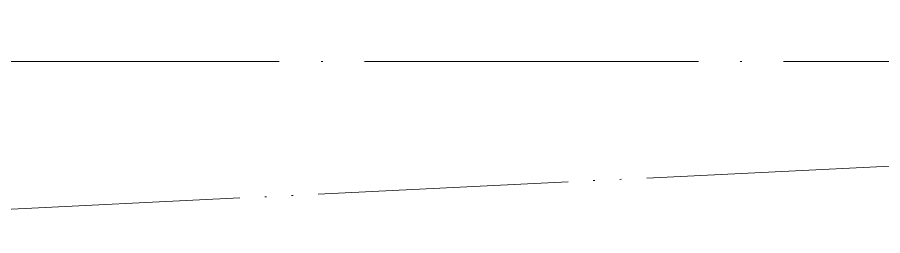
# Model space of a CAD drawing. Header units: millimetres. Extents: x -10474 to 67905, y -3824 to 44223.
# Drawn here: x 42035.9 to 42087.7, y 8284.6 to 8297.7 of the extents above; entities that cross this region are included whole.
import ezdxf

# ---------------------------------------------------------------- set-up
doc = ezdxf.new("R2010")
doc.units = ezdxf.units.MM
doc.linetypes.add('ADSK_Линия сетки', pattern=[25, 20, -2.5, 0, -2.5])
doc.linetypes.add('ADSK_Штрихпунктирная 2 точки_ш15 п1_5 п1_5 п1_5', pattern=[19.5, 15, -1.5, 0, -1.5, 0, -1.5])
doc.layers.add('Линии', color=7, linetype='Continuous', lineweight=9, true_color=0x00a600)
doc.layers.add('Оси', color=7, linetype='Continuous', lineweight=9)
doc.layers.add('Потолки штриховка', color=7, linetype='Continuous', lineweight=9)

msp = doc.modelspace()

# ---------------------------------------------------------------- hatches: boundary and pattern name
at = {"layer": 'Потолки штриховка', "lineweight": 18, "true_color": 0x787878}
h = msp.add_hatch(dxfattribs=at)
h.set_pattern_fill('FP_49', color=8, style=0, pattern_type=2)
h.set_pattern_definition([(45, (0, 0), (-53.03301, 53.03301), [])])
h.paths.add_polyline_path([(42034.606, 3707.057), (44003, 3707.057), (44003, 4007.057), (42019.431, 4007.057), (42021.7, 3707.057), (42032.894, 3707.057)])
h.paths.add_polyline_path([(42010.667, 5747.057), (44015, 5747.057), (44015, 6047.057), (42008.398, 6047.057), (42010.649, 5749.489)])
h.paths.add_polyline_path([(41998.667, 5747.057), (41996.398, 6047.057), (41992.001, 6047.057), (41994.27, 5747.057)])
h.paths.add_polyline_path([(41975.134, 8277.057), (41979.528, 8277.488), (41978.019, 8477.057), (41973.622, 8477.057), (41974.999, 8295)])
h.paths.add_polyline_path([(44015, 8277.057), (44015, 8471.057), (41990.065, 8471.057), (41992.001, 8277.057), (43966.957, 8277.057)])
h.paths.add_polyline_path([(41988.065, 8471.057), (41990.065, 8471.057), (41988.049, 8473.057)])

# ---------------------------------------------------------------- linework, layer by layer
at = {"layer": 'Линии', "color": 7, "linetype": 'ADSK_Штрихпунктирная 2 точки_ш15 п1_5 п1_5 п1_5'}
msp.add_line((48995, 8627.057), (41849.565, 8277.057), dxfattribs=at)
at = {"layer": 'Оси', "linetype": 'ADSK_Линия сетки'}
msp.add_line((-9674.401, 8295), (56004.853, 8295), dxfattribs=at)

doc.saveas('drawing.dxf')
